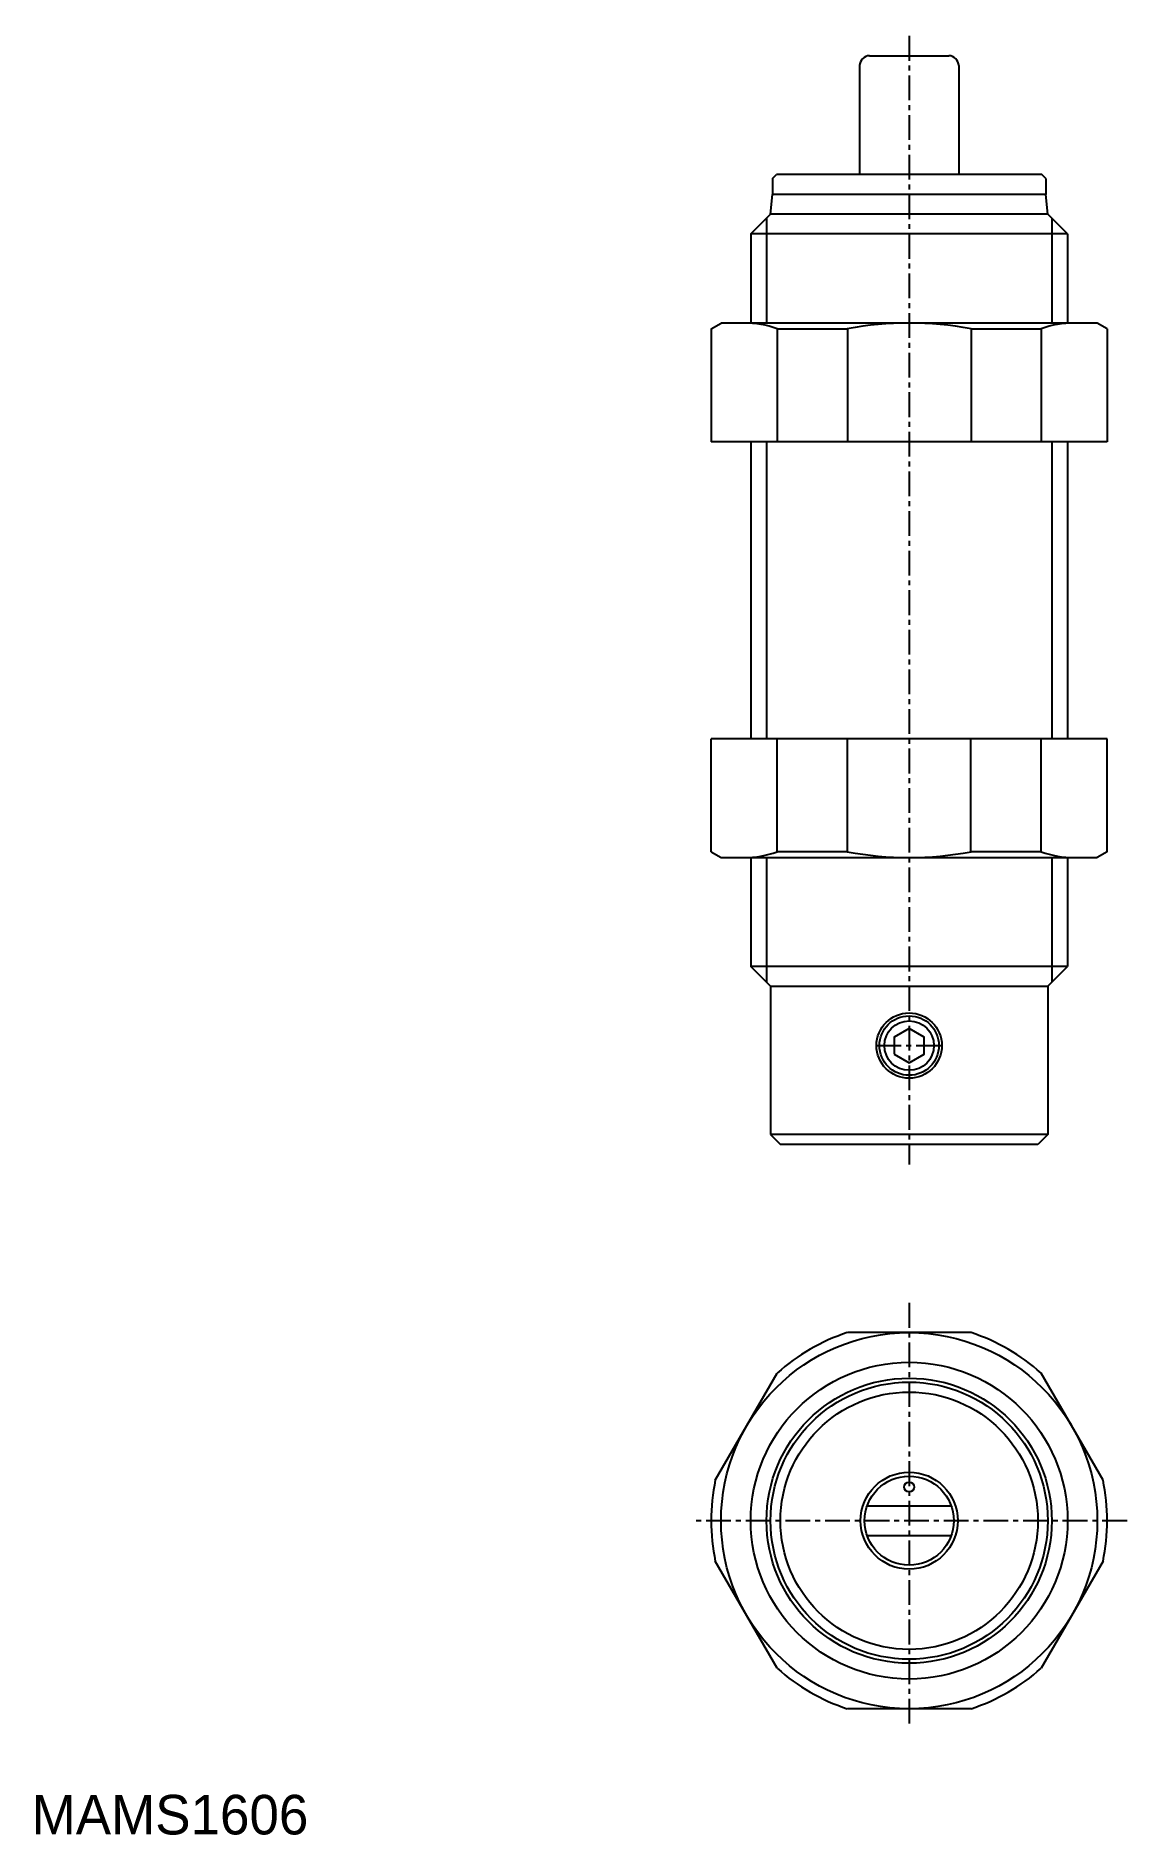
# Model space of a CAD drawing. Extents: x 3 to 58.1, y 21.5 to 112.4.
import ezdxf

# ---------------------------------------------------------------- set-up
doc = ezdxf.new("R2010")
doc.units = 0
doc.linetypes.add('CENTER', pattern=[2, 1.25, -0.25, 0.25, -0.25])
doc.layers.get('0').update_dxf_attribs({"linetype": 'CONTINUOUS'})
doc.layers.add('CENTER', color=1, linetype='CENTER')

msp = doc.modelspace()

# ---------------------------------------------------------------- linework, layer by layer
at = {"color": 7, "linetype": 'CONTINUOUS'}
for p, q in [((44.568, 110.882), (44.568, 105.382)), ((45.068, 111.382), (49.068, 111.382)), ((49.568, 110.882), (49.568, 105.382)), ((40.168, 105.182), (40.368, 105.382)), ((40.168, 105.182), (40.168, 104.382)), ((53.768, 105.382), (40.368, 105.382)), ((53.968, 105.182), (53.768, 105.382)), ((53.968, 105.182), (53.968, 104.382)), ((40.068, 103.382), (40.168, 104.382)), ((53.968, 104.382), (40.168, 104.382)), ((53.968, 104.382), (53.368, 104.382)), ((54.068, 103.382), (53.968, 104.382)), ((39.068, 102.382), (40.068, 103.382)), ((54.068, 103.382), (40.068, 103.382)), ((55.068, 102.382), (54.068, 103.382)), ((55.068, 102.382), (39.068, 102.382)), ((39.068, 102.382), (39.068, 97.882)), ((55.068, 102.382), (55.068, 97.882)), ((37.068, 97.593), (37.568, 97.882)), ((37.068, 97.593), (37.068, 91.882)), ((56.568, 97.882), (37.568, 97.882)), ((40.402, 97.593), (40.402, 91.882)), ((40.402, 97.593), (43.946, 97.593)), ((43.946, 97.593), (43.946, 91.882)), ((50.191, 97.593), (53.734, 97.593)), ((50.191, 97.593), (50.191, 91.882)), ((53.734, 97.593), (53.734, 91.882)), ((57.068, 97.593), (56.568, 97.882)), ((57.068, 97.593), (57.068, 91.882)), ((57.068, 91.882), (37.068, 91.882)), ((39.068, 91.882), (39.068, 76.882)), ((55.068, 91.882), (55.068, 76.882)), ((57.068, 76.882), (37.068, 76.882)), ((37.068, 71.17), (37.068, 76.882)), ((40.402, 71.17), (40.402, 76.882)), ((43.946, 71.17), (43.946, 76.882)), ((50.19, 71.17), (50.19, 76.882)), ((53.734, 71.17), (53.734, 76.882)), ((57.068, 71.17), (57.068, 76.882)), ((37.068, 71.17), (37.568, 70.882)), ((43.946, 71.17), (40.402, 71.17)), ((53.734, 71.17), (50.19, 71.17)), ((57.068, 71.17), (56.568, 70.882)), ((37.568, 70.882), (56.568, 70.882)), ((39.068, 70.882), (39.068, 65.382)), ((55.068, 70.882), (55.068, 65.382)), ((55.068, 65.382), (39.068, 65.382)), ((40.068, 64.382), (39.068, 65.382)), ((54.068, 64.382), (55.068, 65.382)), ((54.068, 64.382), (55.068, 65.382)), ((40.068, 64.382), (40.068, 56.882)), ((40.068, 64.382), (54.068, 64.382)), ((54.068, 64.382), (54.068, 56.882)), ((54.068, 56.882), (40.068, 56.882)), ((40.068, 56.882), (40.568, 56.382)), ((53.568, 56.382), (40.568, 56.382)), ((54.068, 56.882), (53.568, 56.382)), ((50.191, 46.882), (43.946, 46.882)), ((37.28, 39.427), (40.402, 44.836)), ((56.857, 39.427), (53.734, 44.836)), ((44.947, 38.132), (49.19, 38.132)), ((44.947, 36.632), (49.19, 36.632)), ((40.402, 29.927), (37.28, 35.336)), ((56.857, 35.336), (53.734, 29.927)), ((50.191, 27.882), (43.946, 27.882))]:
    msp.add_line(p, q, dxfattribs=at)
at = {"color": 3, "linetype": 'CONTINUOUS'}
for p, q in [((39.868, 103.182), (39.868, 97.882)), ((54.268, 103.182), (54.268, 97.882)), ((39.868, 91.882), (39.868, 76.882)), ((54.268, 91.882), (54.268, 76.882)), ((39.868, 70.882), (39.868, 64.582)), ((54.268, 70.882), (54.268, 64.582))]:
    msp.add_line(p, q, dxfattribs=at)
at = {"color": 7, "linetype": 'CONTINUOUS'}
msp.add_lwpolyline([(46.318, 60.949), (47.068, 60.516), (47.818, 60.949), (47.818, 61.815), (47.068, 62.248), (46.318, 61.815)], close=True, dxfattribs=at)
for centre, radius in [((47.068, 61.382), 1.65), ((47.068, 61.382), 1.5), ((47.068, 61.382), 1.25), ((47.068, 37.382), 9.5), ((47.068, 37.382), 8), ((47.068, 37.382), 7), ((47.068, 37.382), 6.5), ((47.068, 37.382), 6.5), ((47.068, 37.382), 2.45), ((47.068, 37.382), 2.25), ((47.068, 39.082), 0.25)]:
    msp.add_circle(centre, radius, dxfattribs=at)
at = {"color": 3, "linetype": 'CONTINUOUS'}
msp.add_circle((47.068, 37.382), 7.2, dxfattribs=at)
at = {"color": 7, "linetype": 'CONTINUOUS'}
for centre, radius, start, end in [((45.068, 110.882), 0.5, 90, 180), ((49.068, 110.882), 0.5, 0, 90), ((38.735, 92.924), 4.958, 70.351, 90), ((47.068, 80.85), 17.032, 79.436, 100.56401), ((55.401, 92.924), 4.958, 90, 109.649), ((38.735, 75.839), 4.958, 270, 289.649), ((47.068, 87.913), 17.032, 259.43599, 280.56401), ((55.401, 75.839), 4.958, 250.351, 270), ((47.068, 37.382), 10, 108.19486, 131.80513), ((47.068, 37.382), 10, 48.19486, 71.80514), ((47.068, 37.382), 10, 168.19487, 191.80513), ((47.068, 37.382), 10, 348.19487, 11.80513), ((47.068, 37.382), 10, 228.19487, 251.80514), ((47.068, 37.382), 10, 288.19486, 311.80513)]:
    msp.add_arc(centre, radius, start, end, dxfattribs=at)
at = {"layer": 'CENTER', "color": 1, "linetype": 'CENTER'}
for p, q in [((47.068, 112.382), (47.068, 55.382)), ((45.418, 61.382), (48.718, 61.382)), ((47.068, 48.382), (47.068, 26.932)), ((58.068, 37.382), (36.068, 37.382))]:
    msp.add_line(p, q, dxfattribs=at)

# ---------------------------------------------------------------- texts
at = {"color": 7, "linetype": 'CONTINUOUS'}
msp.add_text('MAMS1606', height=2, dxfattribs=at).set_placement((2.756, 21.532))

doc.saveas('drawing.dxf')
